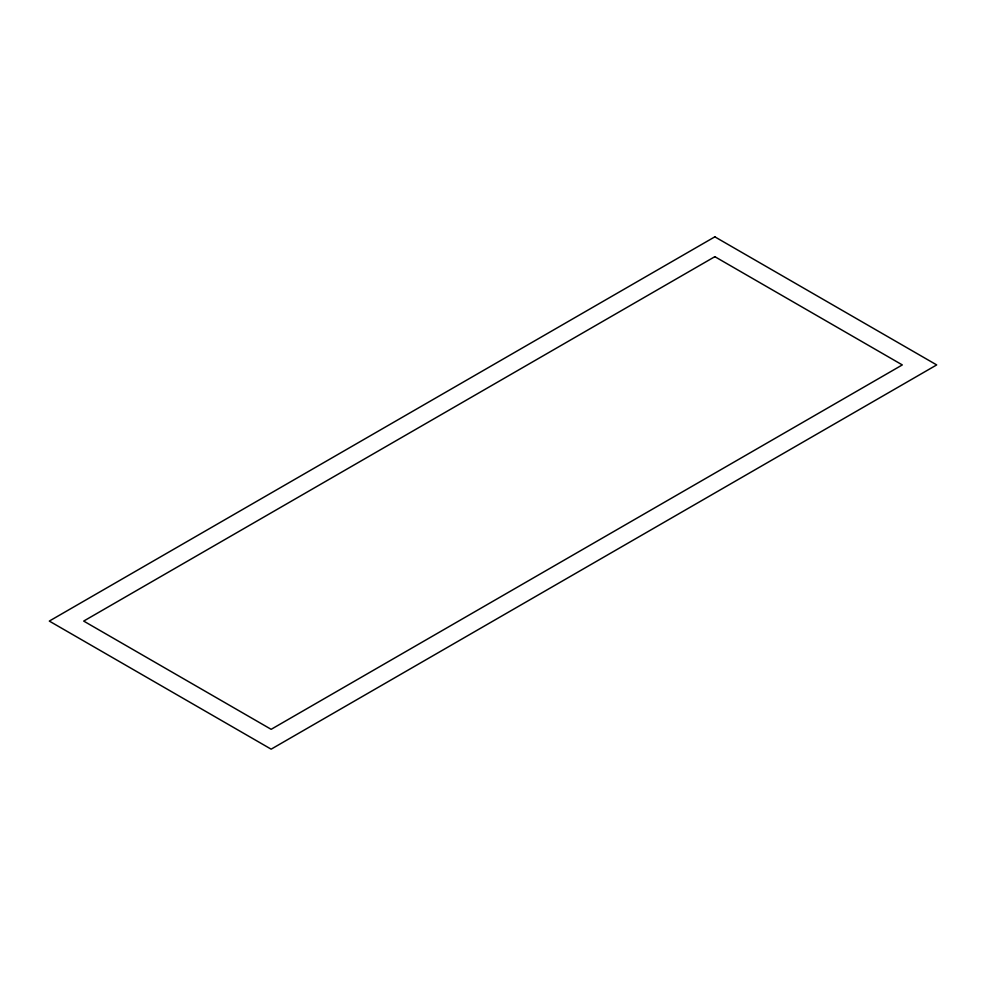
<?xml version="1.0" encoding="UTF-8"?>
<svg xmlns="http://www.w3.org/2000/svg" width="986" height="986" viewBox="0 0 986 986"><rect width="100%" height="100%" fill="white"/><g stroke="black" fill="none" stroke-linecap="round" stroke-linejoin="round"><path stroke-width="1.48" d="M714.85 236.837L49.3 621.081L271.15 749.163L936.7 364.919L714.85 236.837M714.85 256.68L83.687 621.081L271.15 729.32L902.313 364.919L714.85 256.68"/></g></svg>
